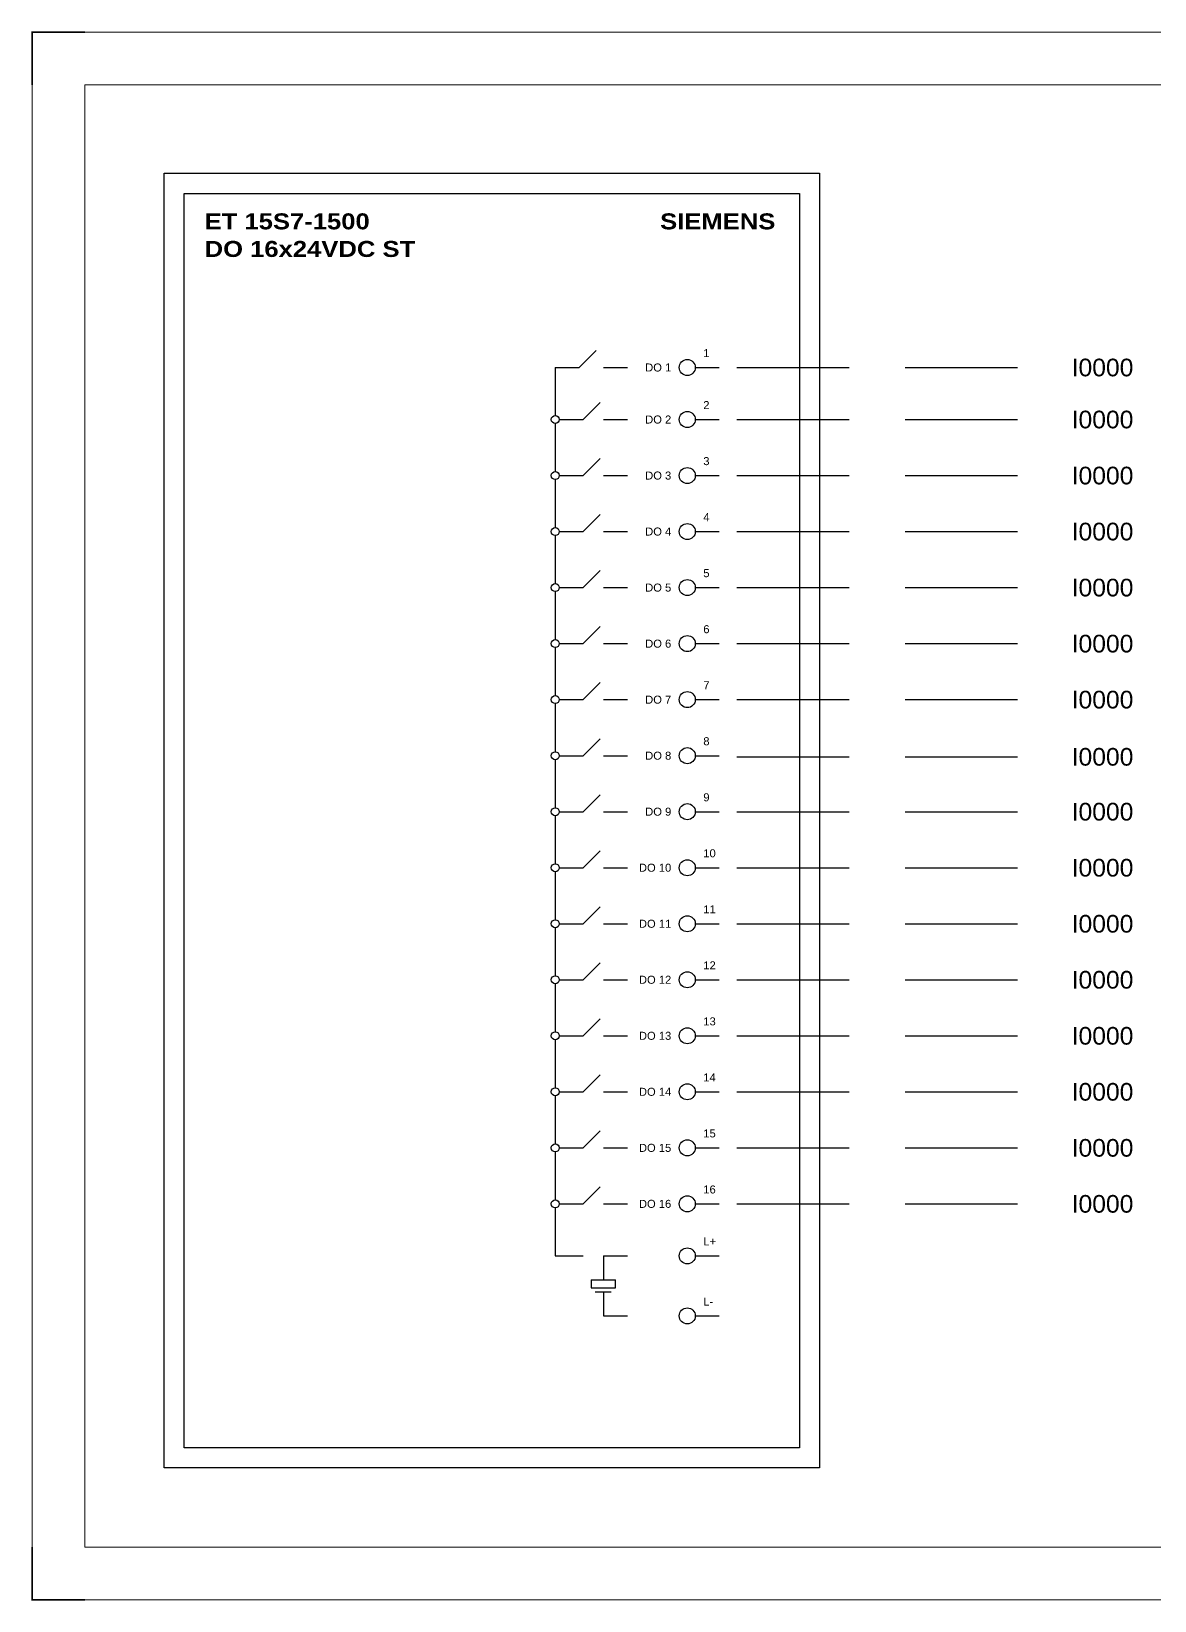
# Model space of a CAD drawing. Header units: centimetres. Extents: x -6233 to 67854, y 107 to 55669.
# Drawn here: x 13114 to 16294, y 23617 to 28061 of the extents above; entities that cross this region are included whole.
import ezdxf
from ezdxf.enums import TextEntityAlignment as Align

# ---------------------------------------------------------------- set-up
doc = ezdxf.new("R2010")
doc.units = ezdxf.units.CM
doc.header["$LTSCALE"] = 25.4
doc.linetypes.add('HIDDEN', pattern=[0.375, 0.25, -0.125])
doc.layers.add('Etiket-Line-L', color=7, linetype='Continuous')
doc.layers.add('EtIket-Line-S', color=2, linetype='Continuous')
doc.styles.add('Bold', font='ariblk.ttf', dxfattribs={"height": 25.4})
doc.styles.get("Standard").update_dxf_attribs({"font": 'arial.ttf', "height": 25.4})

# ---------------------------------------------------------------- blocks, each defined once
blk = doc.blocks.new('x5 Out Line')
at = {"const_width": 0.3}
for points in [[(9.65, 286.71), (0, 286.71), (0, 277.06)], [(0, 9.65), (0, 0), (9.65, 0)]]:
    blk.add_lwpolyline(points, dxfattribs=at)
at = {"lineweight": 15}
blk.add_lwpolyline([(395.8, 9.65), (395.8, 277.06), (9.65, 277.06), (9.65, 9.65)], close=True, dxfattribs=at)
at = {"layer": 'EtIket-Line-S', "lineweight": 9, "ltscale": 0.5}
blk.add_lwpolyline([(0, 0), (405.45, 0), (405.45, 286.71), (0, 286.71)], close=True, dxfattribs=at)

msp = doc.modelspace()

# ---------------------------------------------------------------- linework, layer by layer
at = {"ltscale": 50}
for p, q in [((14665.4, 27109.2), (14713.5, 27157.3)), ((14597.4, 27109.2), (14665.4, 27109.2)), ((14597.4, 27109.2), (14597.4, 26973.2)), ((14733.4, 27109.2), (14801.4, 27109.2)), ((14676.7, 26961.9), (14724.8, 27010)), ((14597.4, 26950.5), (14597.4, 26814.5)), ((14608.7, 26961.9), (14676.7, 26961.9)), ((14733.4, 26961.9), (14801.4, 26961.9)), ((14676.7, 26803.2), (14724.8, 26851.3)), ((14608.7, 26803.2), (14676.7, 26803.2)), ((14733.4, 26803.2), (14801.4, 26803.2)), ((14597.4, 26791.9), (14597.4, 26655.9)), ((14676.7, 26644.6), (14724.8, 26692.6)), ((14597.4, 26633.2), (14597.4, 26497.2)), ((14608.7, 26644.6), (14676.7, 26644.6)), ((14733.4, 26644.6), (14801.4, 26644.6)), ((14676.7, 26485.9), (14724.8, 26534)), ((14597.4, 26474.6), (14597.4, 26338.6)), ((14608.7, 26485.9), (14676.7, 26485.9)), ((14733.4, 26485.9), (14801.4, 26485.9)), ((14676.7, 26327.2), (14724.8, 26375.3)), ((14597.4, 26315.9), (14597.4, 26179.9)), ((14608.7, 26327.2), (14676.7, 26327.2)), ((14733.4, 26327.2), (14801.4, 26327.2)), ((14676.7, 26168.6), (14724.8, 26216.7)), ((14597.4, 26157.2), (14597.4, 26021.3)), ((14608.7, 26168.6), (14676.7, 26168.6)), ((14733.4, 26168.6), (14801.4, 26168.6)), ((14676.7, 26009.9), (14724.8, 26058)), ((14597.4, 25998.6), (14597.4, 25862.6)), ((14608.7, 26009.9), (14676.7, 26009.9)), ((14733.4, 26009.9), (14801.4, 26009.9)), ((14676.7, 25851.3), (14724.8, 25899.3)), ((14597.4, 25839.9), (14597.4, 25703.9)), ((14608.7, 25851.3), (14676.7, 25851.3)), ((14733.4, 25851.3), (14801.4, 25851.3)), ((14676.7, 25692.6), (14724.8, 25740.7)), ((14608.7, 25692.6), (14676.7, 25692.6)), ((14733.4, 25692.6), (14801.4, 25692.6)), ((14597.4, 25681.3), (14597.4, 25545.3)), ((14676.7, 25533.9), (14724.8, 25582)), ((14597.4, 25522.6), (14597.4, 25386.6)), ((14608.7, 25533.9), (14676.7, 25533.9)), ((14733.4, 25533.9), (14801.4, 25533.9)), ((14676.7, 25375.3), (14724.8, 25423.4)), ((14608.7, 25375.3), (14676.7, 25375.3)), ((14733.4, 25375.3), (14801.4, 25375.3)), ((14597.4, 25364), (14597.4, 25228)), ((14676.7, 25216.6), (14724.8, 25264.7)), ((14597.4, 25205.3), (14597.4, 25069.3)), ((14608.7, 25216.6), (14676.7, 25216.6)), ((14733.4, 25216.6), (14801.4, 25216.6)), ((14676.7, 25058), (14724.8, 25106.1)), ((14597.4, 25046.6), (14597.4, 24910.6)), ((14608.7, 25058), (14676.7, 25058)), ((14733.4, 25058), (14801.4, 25058)), ((14676.7, 24899.3), (14724.8, 24947.4)), ((14597.4, 24888), (14597.4, 24752)), ((14608.7, 24899.3), (14676.7, 24899.3)), ((14733.4, 24899.3), (14801.4, 24899.3)), ((14676.7, 24740.7), (14724.8, 24788.7)), ((14597.4, 24729.3), (14597.4, 24593.3)), ((14608.7, 24740.7), (14676.7, 24740.7)), ((14733.4, 24740.7), (14801.4, 24740.7)), ((14597.4, 24593.3), (14676.7, 24593.3)), ((14733.4, 24593.3), (14801.4, 24593.3)), ((14733.4, 24593.3), (14733.4, 24525.3)), ((14699.4, 24525.3), (14767.4, 24525.3)), ((14699.4, 24525.3), (14699.4, 24502.9)), ((14699.4, 24502.9), (14767.4, 24502.9)), ((14710.7, 24491.3), (14756, 24491.3)), ((14733.4, 24491.3), (14733.4, 24423.3)), ((14767.4, 24502.9), (14767.4, 24525.3)), ((14733.4, 24423.3), (14801.4, 24423.3))]:
    msp.add_line(p, q, dxfattribs=at)
at = {"color": 6, "ltscale": 50}
for p, q in [((14993.7, 27109.2), (15061.7, 27109.2)), ((14993.7, 26961.9), (15061.7, 26961.9)), ((14993.7, 26803.2), (15061.7, 26803.2)), ((14993.7, 26644.6), (15061.7, 26644.6)), ((14993.7, 26485.9), (15061.7, 26485.9)), ((14993.7, 26327.2), (15061.7, 26327.2)), ((14993.7, 26168.6), (15061.7, 26168.6)), ((14993.7, 26009.9), (15061.7, 26009.9)), ((14993.7, 25851.3), (15061.7, 25851.3)), ((14993.7, 25692.6), (15061.7, 25692.6)), ((14993.7, 25533.9), (15061.7, 25533.9)), ((14993.7, 25375.3), (15061.7, 25375.3)), ((14993.7, 25216.6), (15061.7, 25216.6)), ((14993.7, 25058), (15061.7, 25058)), ((14993.7, 24899.3), (15061.7, 24899.3)), ((14993.7, 24740.7), (15061.7, 24740.7)), ((14993.7, 24593.3), (15061.7, 24593.3)), ((14993.7, 24423.3), (15061.7, 24423.3))]:
    msp.add_line(p, q, dxfattribs=at)
at = {"color": 146, "linetype": 'HIDDEN', "ltscale": 50, "true_color": 0x105689}
for p, q in [((15111.7, 27109.2), (15959.2, 27109.2)), ((15111.7, 26961.9), (15959.2, 26961.9)), ((15111.7, 26803.2), (15959.2, 26803.2)), ((15111.7, 26644.6), (15959.2, 26644.6)), ((15111.7, 26485.9), (15959.2, 26485.9)), ((15111.7, 26327.2), (15959.2, 26327.2)), ((15111.7, 26168.6), (15959.2, 26168.6)), ((15111.7, 26006.7), (15959.2, 26006.7)), ((15111.7, 25851.3), (15959.2, 25851.3)), ((15111.7, 25692.6), (15959.2, 25692.6)), ((15111.7, 25533.9), (15959.2, 25533.9)), ((15111.7, 25375.3), (15959.2, 25375.3)), ((15111.7, 25216.6), (15959.2, 25216.6)), ((15111.7, 25058), (15959.2, 25058)), ((15111.7, 24899.3), (15959.2, 24899.3)), ((15111.7, 24740.7), (15959.2, 24740.7))]:
    msp.add_line(p, q, dxfattribs=at)
at = {"ltscale": 50}
msp.add_lwpolyline([(13490.4, 27659.1), (15345, 27659.1), (15345, 23993.3), (13490.4, 23993.3)], close=True, dxfattribs=at)
at = {"color": 6, "ltscale": 50}
msp.add_lwpolyline([(13547, 27602.4), (15288.4, 27602.4), (15288.4, 24049.9), (13547, 24049.9)], close=True, dxfattribs=at)
at = {"color": 6, "ltscale": 500}
for centre in [(14971.1, 27109.2), (14971.1, 26961.9), (14971.1, 26803.2), (14971.1, 26644.6), (14971.1, 26485.9), (14971.1, 26327.2), (14971.1, 26168.6), (14971.1, 26009.9), (14971.1, 25851.3), (14971.1, 25692.6), (14971.1, 25533.9), (14971.1, 25375.3), (14971.1, 25216.6), (14971.1, 25058), (14971.1, 24899.3), (14971.1, 24740.7), (14971.1, 24593.3), (14971.1, 24423.3)]:
    msp.add_circle(centre, 22.7, dxfattribs=at)
at = {"ltscale": 500}
for centre in [(14597.4, 26961.9), (14597.4, 26803.2), (14597.4, 26644.6), (14597.4, 26485.9), (14597.4, 26327.2), (14597.4, 26168.6), (14597.4, 26009.9), (14597.4, 25851.3), (14597.4, 25692.6), (14597.4, 25533.9), (14597.4, 25375.3), (14597.4, 25216.6), (14597.4, 25058), (14597.4, 24899.3), (14597.4, 24740.7)]:
    msp.add_circle(centre, 11.3, dxfattribs=at)

# ---------------------------------------------------------------- block references
at = {"layer": 'Etiket-Line-L', "lineweight": 0, "xscale": 15.48351216233742, "yscale": 15.48351216233742, "zscale": 15.48351216233742}
msp.add_blockref('x5 Out Line', (13116.5, 23619.4), dxfattribs=at)

# ---------------------------------------------------------------- texts
at = {"ltscale": 500, "style": 'Bold'}
for s, p in [('ET 15S7-1500', (13604.6, 27545.7)), ('DO 16x24VDC ST', (13604.6, 27467.6))]:
    msp.add_text(s, height=45.331, dxfattribs=at).set_placement(p, align=Align.TOP_LEFT)
msp.add_text('SIEMENS', height=45.33, dxfattribs=at).set_placement((15220.4, 27545.7), align=Align.TOP_RIGHT)
at = {"ltscale": 500}
for s, height, p in [('1', 22.7, (15016.4, 27131.9)), ('2', 22.7, (15016.4, 26984.5)), ('3', 22.7, (15016.4, 26825.9)), ('4', 22.7, (15016.4, 26667.2)), ('5', 22.7, (15016.4, 26508.6)), ('6', 22.7, (15016.4, 26349.9)), ('7', 22.7, (15016.4, 26191.2)), ('8', 22.7, (15016.4, 26032.6)), ('9', 22.7, (15016.4, 25873.9)), ('10', 22.67, (15016.4, 25715.3)), ('11', 22.67, (15016.4, 25556.6)), ('12', 22.67, (15016.4, 25398)), ('13', 22.67, (15016.4, 25239.3)), ('14', 22.67, (15016.4, 25080.6)), ('15', 22.67, (15016.4, 24922)), ('16', 22.67, (15016.4, 24763.3)), ('L+', 22.67, (15016.4, 24616)), ('L-', 22.67, (15016.4, 24446))]:
    msp.add_text(s, height=height, dxfattribs=at).set_placement(p, align=Align.BOTTOM_LEFT)
for s, p in [('DO 1', (14925.7, 27109.2)), ('DO 2', (14925.7, 26961.9)), ('DO 3', (14925.7, 26803.2)), ('DO 4', (14925.7, 26644.6)), ('DO 5', (14925.7, 26485.9)), ('DO 6', (14925.7, 26327.2)), ('DO 7', (14925.7, 26168.6)), ('DO 8', (14925.7, 26009.9)), ('DO 9', (14925.7, 25851.3)), ('DO 10', (14925.7, 25692.6)), ('DO 11', (14925.7, 25533.9)), ('DO 12', (14925.7, 25375.3)), ('DO 13', (14925.7, 25216.6)), ('DO 14', (14925.7, 25058)), ('DO 15', (14925.7, 24899.3)), ('DO 16', (14925.7, 24740.7))]:
    msp.add_text(s, height=22.67, dxfattribs=at).set_placement(p, align=Align.MIDDLE_RIGHT)
for p in [(16059.2, 27109.2), (16059.2, 26961.9), (16059.2, 26803.2), (16059.2, 26644.6), (16059.2, 26485.9), (16059.2, 26327.2), (16059.2, 26168.6), (16059.2, 26006.7), (16059.2, 25851.3), (16059.2, 25692.6), (16059.2, 25533.9), (16059.2, 25375.3), (16059.2, 25216.6), (16059.2, 25058), (16059.2, 24899.3), (16059.2, 24740.7)]:
    msp.add_text('I0000', height=50, dxfattribs=at).set_placement(p, align=Align.MIDDLE_LEFT)

doc.saveas('drawing.dxf')
